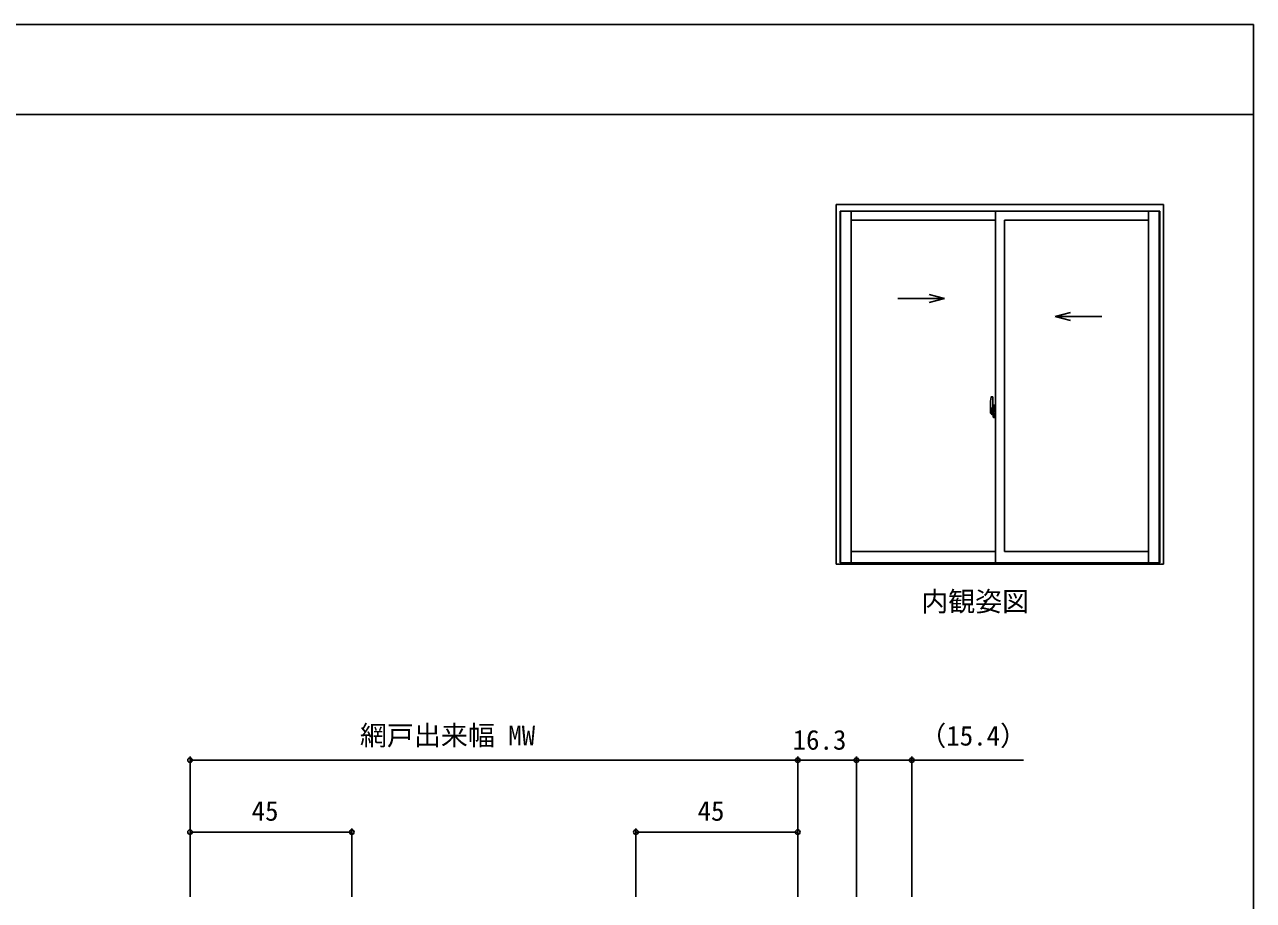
# Model space of a CAD drawing. Units: millimetres, scale not verified. Extents: x -437 to 438, y -281 to 279.
# Drawn here: x 96.5 to 438.2, y 0.2 to 243.7 of the extents above; entities that cross this region are included whole.
import ezdxf
from ezdxf.enums import TextEntityAlignment as Align

# ---------------------------------------------------------------- set-up
doc = ezdxf.new("R2010")
doc.units = ezdxf.units.MM
doc.header["$LTSCALE"] = 2
for name, color, linetype in [('0-1_USER1', 3, 'Continuous'), ('0-6_YKK_A1', 4, 'Continuous'), ('0-7_YKK_D', 6, 'Continuous'), ('0-8_YKK_ZWAK', 7, 'Continuous')]:
    doc.layers.add(name, color=color, linetype=linetype)
doc.styles.add('ＭＳ ゴシック', font='')
doc.styles.get('ＭＳ ゴシック').set_extended_font_data('MS Gothic')

msp = doc.modelspace()

# ---------------------------------------------------------------- linework, layer by layer
at = {"layer": '0-6_YKK_A1'}
for p, q in [((413.2, 193.7), (322.2, 193.7)), ((322.2, 93.7), (322.2, 193.7)), ((323.26, 94.05), (323.26, 191.865)), ((323.26, 191.865), (412.14, 191.865)), ((323.385, 94.05), (323.385, 191.865)), ((326.335, 94.05), (326.335, 191.865)), ((366.45, 94.05), (366.45, 191.865)), ((409.065, 94.05), (409.065, 191.865)), ((412.015, 94.05), (412.015, 191.865)), ((412.14, 94.05), (412.14, 191.865)), ((413.2, 93.7), (413.2, 193.7)), ((366.45, 189.365), (326.335, 189.365)), ((409.065, 189.365), (368.95, 189.365)), ((368.95, 97.23), (368.95, 189.365)), ((339.355, 167.56), (352.295, 167.56)), ((348.062, 168.694), (352.295, 167.56)), ((348.062, 166.425), (352.295, 167.56)), ((387.338, 163.694), (383.105, 162.56)), ((396.045, 162.56), (383.105, 162.56)), ((387.338, 161.425), (383.105, 162.56)), ((365.291, 140.184), (365.724, 140.199)), ((365.75, 140.174), (365.75, 136.915)), ((365.05, 137.93), (365.05, 135.713)), ((365.638, 137.067), (365.25, 137.067)), ((365.25, 136.008), (365.25, 137.067)), ((365.275, 136.995), (365.638, 136.995)), ((365.275, 136.015), (365.275, 136.995)), ((365.675, 136.79), (365.675, 136.84)), ((365.735, 136.915), (365.735, 136.618)), ((365.75, 136.915), (365.735, 136.915)), ((365.75, 136.955), (365.75, 136.396)), ((365.75, 136.396), (365.75, 136.748)), ((365.75, 136.457), (365.75, 136.692)), ((365.775, 136.773), (365.875, 136.775)), ((365.875, 137.88), (365.875, 136.975)), ((366, 136.975), (365.875, 136.975)), ((365.875, 136.608), (365.875, 136.921)), ((366.025, 136.95), (365.899, 136.946)), ((365.9, 136.95), (365.9, 136.975)), ((366.025, 136.95), (365.9, 136.95)), ((366, 137.93), (365.925, 137.93)), ((366, 137.93), (366, 136.975)), ((366, 137.905), (366.025, 137.905)), ((366.025, 137.935), (366.45, 137.95)), ((366.025, 137.935), (366.025, 136.95)), ((366.025, 137.905), (366.025, 136.95)), ((366.105, 136.69), (366.105, 136.62)), ((366.29, 136.715), (366.13, 136.715)), ((366.315, 136.69), (366.315, 136.62)), ((366.45, 137.95), (366.45, 134.45)), ((365.906, 136.2), (364.87, 136.2)), ((364.887, 136.2), (366.214, 136.2)), ((365.098, 135.663), (365.305, 135.656)), ((365.25, 136.005), (365.25, 136.008)), ((365.251, 135.958), (365.25, 136.005)), ((365.251, 135.968), (365.25, 136.005)), ((365.305, 135.828), (365.305, 135.656)), ((365.52, 135.828), (365.305, 135.828)), ((365.34, 135.759), (365.305, 135.759)), ((365.34, 135.71), (365.575, 135.71)), ((365.34, 135.58), (365.34, 135.71)), ((365.34, 135.564), (365.34, 135.58)), ((365.34, 135.564), (365.629, 135.564)), ((365.45, 135.312), (365.45, 135.262)), ((365.638, 135.262), (365.45, 135.262)), ((365.475, 135.337), (365.638, 135.337)), ((365.52, 135.834), (365.52, 135.8)), ((365.56, 135.834), (365.52, 135.834)), ((365.56, 136.618), (365.56, 135.8)), ((365.735, 136.618), (365.56, 136.618)), ((365.575, 136.286), (365.56, 136.286)), ((365.575, 136.172), (365.575, 136.37)), ((365.575, 136.172), (365.675, 136.172)), ((365.575, 136.172), (365.575, 136.172)), ((365.575, 136.098), (365.575, 136.172)), ((365.575, 136.098), (365.675, 136.098)), ((365.575, 136.052), (365.575, 136.098)), ((365.575, 136.052), (365.675, 136.052)), ((365.575, 135.859), (365.575, 136.052)), ((365.575, 135.859), (365.675, 135.859)), ((365.575, 135.804), (365.575, 135.859)), ((365.575, 135.804), (365.675, 135.804)), ((365.575, 135.8), (365.575, 135.804)), ((365.6, 136.2), (366.624, 136.2)), ((365.675, 135.759), (365.663, 135.759)), ((365.675, 136.618), (365.675, 136.396)), ((365.75, 136.499), (365.675, 136.499)), ((365.675, 136.172), (365.675, 135.374)), ((365.845, 136.172), (365.675, 136.172)), ((365.675, 136.172), (365.675, 136.172)), ((365.675, 136.098), (365.675, 136.172)), ((365.675, 136.052), (365.675, 136.098)), ((365.675, 135.859), (365.675, 136.052)), ((365.675, 136.029), (365.675, 135.759)), ((365.675, 135.804), (365.675, 135.859)), ((365.675, 135.8), (365.675, 135.804)), ((365.675, 135.8), (365.675, 135.669)), ((365.675, 135.669), (365.675, 135.657)), ((365.675, 135.657), (365.675, 135.605)), ((365.75, 135.652), (365.75, 136.172)), ((365.75, 136.172), (365.75, 135.374)), ((365.875, 135.625), (365.775, 135.627)), ((365.875, 135.479), (365.875, 135.792)), ((365.875, 134.52), (365.875, 135.425)), ((366, 135.425), (365.875, 135.425)), ((366.025, 135.45), (365.899, 135.454)), ((365.9, 135.45), (365.9, 135.425)), ((366.025, 135.45), (365.9, 135.45)), ((365.923, 136.534), (365.923, 135.866)), ((366, 134.47), (365.925, 134.47)), ((365.935, 136.533), (365.935, 135.517)), ((366.42, 136.574), (365.96, 136.558)), ((365.96, 135.492), (366.42, 135.476)), ((366, 135.6), (366, 135.543)), ((366, 134.47), (366, 135.425)), ((366, 134.495), (366.025, 134.495)), ((366.375, 135.625), (366.025, 135.625)), ((366.025, 135.518), (366.375, 135.518)), ((366.025, 134.495), (366.025, 135.45)), ((366.13, 136.595), (366.29, 136.595)), ((366.4, 135.6), (366.4, 135.543)), ((366.435, 136.559), (366.435, 135.491)), ((366.435, 136.559), (366.435, 136.554)), ((366.45, 136.337), (366.435, 136.337)), ((366.45, 136.012), (366.435, 136.012)), ((326.335, 97.23), (366.45, 97.23)), ((368.95, 97.23), (409.065, 97.23)), ((322.2, 93.7), (413.2, 93.7)), ((323.26, 94.05), (412.14, 94.05))]:
    msp.add_line(p, q, dxfattribs=at)
for points in [[(365.675, 136.957), (365.675, 136.618), (365.675, 136.396)], [(365.34, 135.71), (365.34, 135.8), (365.575, 135.8), (365.675, 135.8)], [(365.45, 135.262), (365.428, 135.292), (365.417, 135.309)], [(365.672, 135.589), (365.669, 135.583), (365.664, 135.578), (365.653, 135.57), (365.638, 135.565), (365.621, 135.565), (365.61, 135.567), (365.599, 135.57), (365.575, 135.58), (365.575, 135.58)], [(365.675, 136.396), (365.845, 136.396), (365.845, 136.198)], [(365.675, 136.198), (365.845, 136.198), (365.845, 136.172)], [(365.923, 136.534), (365.923, 136.534), (365.914, 136.536), (365.904, 136.541), (365.892, 136.554), (365.879, 136.58), (365.875, 136.608)], [(365.875, 135.792), (365.875, 135.801), (365.883, 135.829), (365.89, 135.842), (365.899, 135.854), (365.907, 135.861), (365.918, 135.865), (365.923, 135.866)], [(366.025, 135.45), (366.025, 134.465), (366.45, 134.45)]]:
    msp.add_lwpolyline(points, dxfattribs=at)
for centre, radius, start, end in [((378.3, 137.889), 13.25, 170.20654, 179.82143), ((365.292, 140.134), 0.05, 92, 170.20654), ((365.725, 140.174), 0.025, 0, 92), ((365.275, 137.02), 0.025, 180, 270), ((365.638, 136.955), 0.113, 0, 90), ((365.638, 136.957), 0.0375, 0, 90), ((365.775, 136.748), 0.025, 91, 180), ((365.925, 137.88), 0.05, 90, 180), ((365.9, 136.921), 0.025, 91.99999, 180), ((366.13, 136.69), 0.025, 90, 180), ((366.29, 136.69), 0.025, 0, 90), ((365.1, 135.713), 0.05, 180, 268), ((366.726, 136.005), 1.476, 179.91894, 190.81318), ((366.558, 135.947), 1.307, 179.5362, 192.85144), ((366.747, 135.974), 1.472, 178.42075, 189.33089), ((366.199, 135.868), 0.933, 188.62914, 193.1575), ((366.558, 135.947), 1.307, 192.85144, 209.23122), ((366.199, 135.868), 0.933, 193.1575, 216.63292), ((366.16, 135.888), 0.88, 189.9821, 192.05297), ((366.16, 135.888), 0.88, 192.05297, 218.82619), ((365.475, 135.312), 0.025, 90, 180), ((365.58, 135.805), 0.095, 266.91231, 356.7406), ((365.638, 135.374), 0.0375, 270, 0), ((365.638, 135.374), 0.113, 270, 0), ((365.775, 135.652), 0.025, 180, 269.00002), ((365.9, 135.479), 0.025, 180, 268.00001), ((365.925, 134.52), 0.05, 180, 270), ((365.96, 136.532), 0.0254, 88.99206, 157.90245), ((365.96, 135.518), 0.0256, 202.43823, 270.66726), ((366.025, 135.6), 0.025, 90, 180), ((366.025, 135.543), 0.025, 180, 270), ((366.13, 136.62), 0.025, 180, 270), ((366.29, 136.62), 0.025, 270, 0), ((366.375, 135.6), 0.025, 0, 90), ((366.375, 135.543), 0.025, 270, 0)]:
    msp.add_arc(centre, radius, start, end, dxfattribs=at)
for centre, major_axis, ratio, start_param, end_param in [((365.675, 136.37), (0.1, 0), 0.251336, 1.5707963, 3.1415927), ((365.675, 136.172), (-0.1, 0), 0.251336, 4.712389, 6.2831853), ((365.575, 135.605), (-0.1, 0), 0.637322, 2.8889124, 3.1415927), ((365.96, 136.533), (-0.0236, 0.0086), 0.995692, 6.2803203, 6.6313047), ((365.96, 135.517), (0.0236, 0.0086), 0.995692, 2.7934732, 3.1444576), ((366.42, 136.559), (0.0106, 0.011), 0.965668, 5.4977978, 7.1034794), ((366.42, 135.491), (-0.0106, 0.011), 0.965668, 2.3212985, 3.9269802)]:
    msp.add_ellipse(centre, major_axis=major_axis, ratio=ratio, start_param=start_param, end_param=end_param, dxfattribs=at)
at = {"layer": '0-7_YKK_D'}
for p, q in [((142.502, 1.203), (142.502, 40.203)), ((142.502, 39.203), (311.499, 39.203)), ((311.499, 1.203), (311.499, 40.203)), ((311.499, 1.203), (311.499, 40.203)), ((327.8, 39.203), (311.499, 39.203)), ((327.8, 1.203), (327.8, 40.203)), ((327.8, 1.203), (327.8, 40.203)), ((343.2, 1.203), (343.2, 40.203)), ((142.502, 1.203), (142.502, 20.203)), ((142.502, 19.203), (187.502, 19.203)), ((187.502, 1.203), (187.502, 20.203)), ((266.499, 1.203), (266.499, 20.203)), ((266.499, 19.203), (311.499, 19.203)), ((311.499, 1.203), (311.499, 20.203))]:
    msp.add_line(p, q, dxfattribs=at)
msp.add_lwpolyline([(327.8, 39.203), (343.2, 39.203), (374.276, 39.203)], dxfattribs=at)
for centre in [(142.502, 39.203), (311.499, 39.203), (311.499, 39.203), (327.8, 39.203), (327.8, 39.203), (343.2, 39.203), (142.502, 19.203), (187.502, 19.203), (266.499, 19.203), (311.499, 19.203)]:
    msp.add_circle(centre, 0.637, dxfattribs=at)
at = {"layer": '0-8_YKK_ZWAK'}
for p, q in [((438.2, 243.7), (-436.8, 243.7)), ((438.2, 218.7), (-436.8, 218.7))]:
    msp.add_line(p, q, dxfattribs=at)
msp.add_lwpolyline([(-436.8, -281.3), (438.2, -281.3), (438.2, 243.7)], dxfattribs=at)

# ---------------------------------------------------------------- texts
at = {"layer": '0-1_USER1', "style": 'ＭＳ ゴシック'}
msp.add_text('内観姿図', height=5.499, dxfattribs=at).set_placement((345.818, 78.921), align=Align.BOTTOM_LEFT)
at = {"layer": '0-7_YKK_D', "style": 'ＭＳ ゴシック'}
for s, p in [('網戸出来幅 MW', (189.756, 41.683)), ('（15.4）', (345.29, 41.597)), ('16.3', (310.061, 40.453)), ('45', (159.633, 20.703)), ('45', (283.63, 20.703))]:
    msp.add_text(s, height=5.499, dxfattribs=at).set_placement(p, align=Align.BOTTOM_LEFT)

doc.saveas('drawing.dxf')
